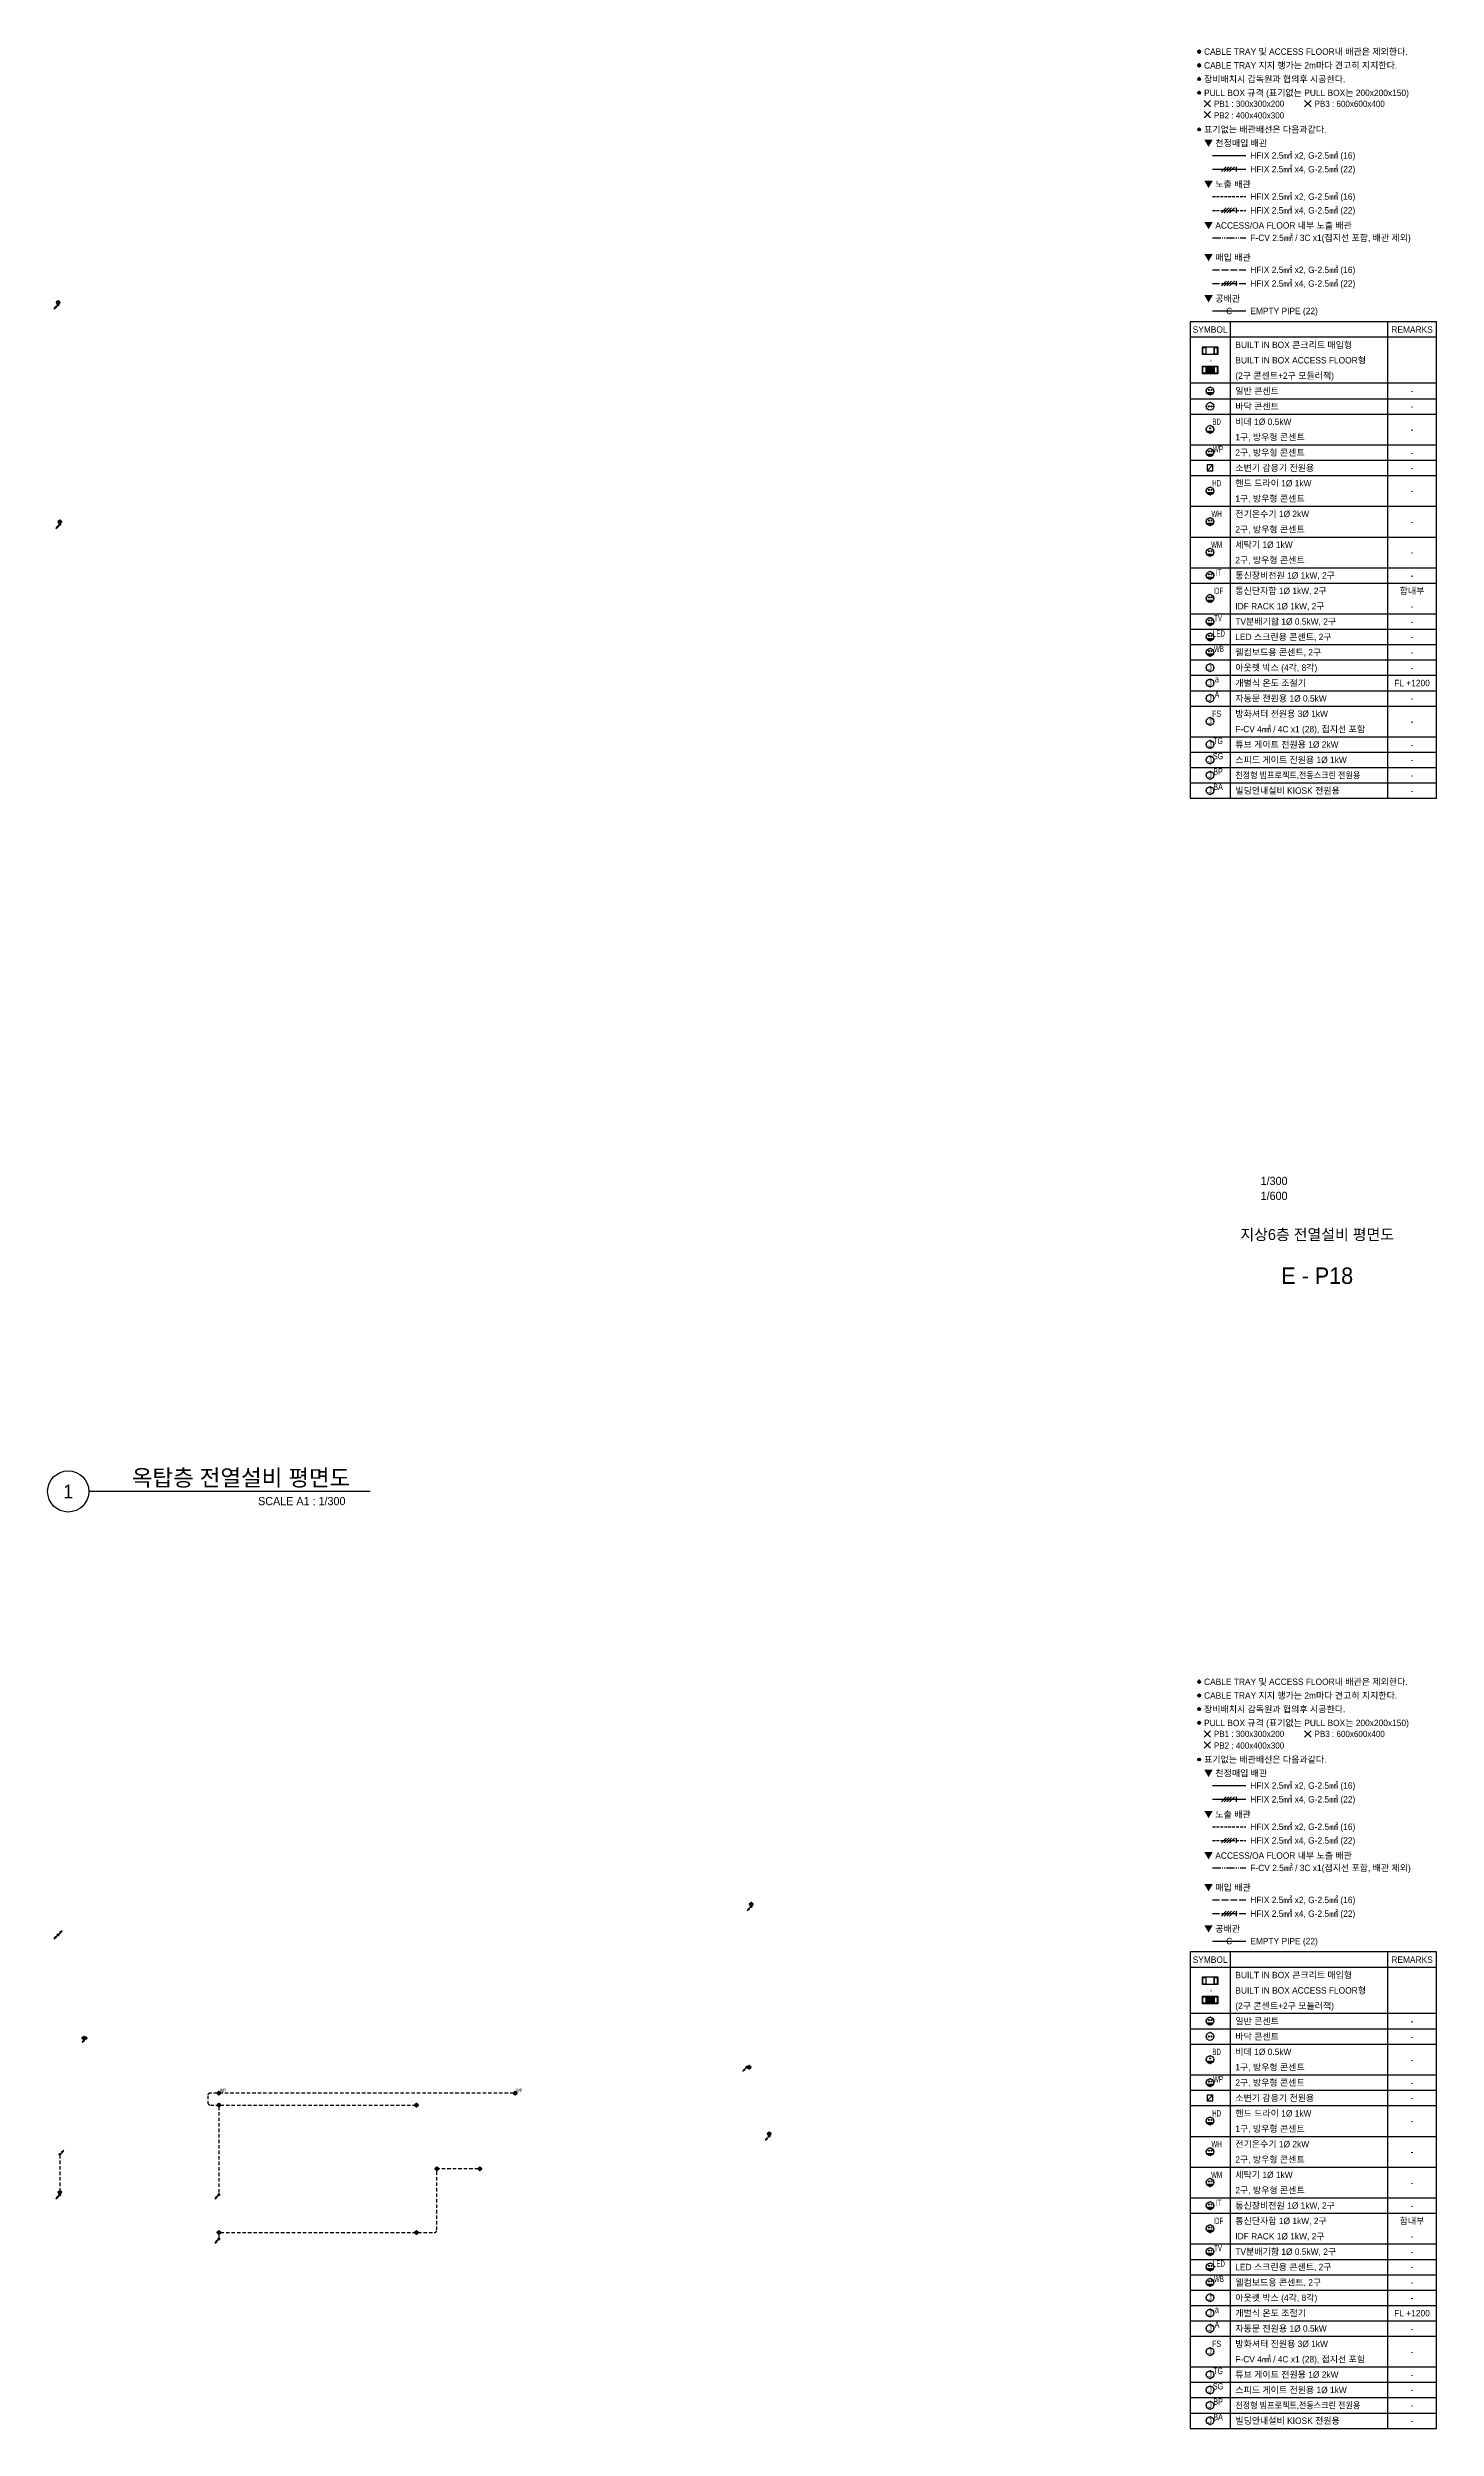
# Model space of a CAD drawing. Header units: millimetres. Extents: x 35956 to 501590, y -530175 to 1059940.
# Drawn here: x 94422 to 246280, y 799680 to 1059940 of the extents above; entities that cross this region are included whole.
import ezdxf
from ezdxf.enums import TextEntityAlignment as Align

# ---------------------------------------------------------------- set-up
doc = ezdxf.new("R2010")
doc.units = ezdxf.units.MM
doc.header["$LTSCALE"] = 150
doc.set_wipeout_variables(frame=1)
for name, pattern in [('D1', [3, 1, -1, 1]), ('D2', [6.5, 2.5, -1.5, 2.5]), ('E6', [10, 6, -1, 0.5, -1, 0.5, -1]), ('LH2', [2.85, 2, -0.85]), ('LH4', [6.45, 5, -1.45])]:
    doc.linetypes.add(name, pattern=pattern)
for name, color, linetype in [('------06 Receptacle', 6, 'Continuous'), ('------Number of Strands (가닥수)', 1, 'Continuous'), ('-----20 General Symbol', 3, 'Continuous'), ('-----21 Embeded Wire in Ceiling or Wall', 4, 'Continuous'), ('-----22 Concealed Wire in Floor', 4, 'E6'), ('-----22 Embeded in Floor', 4, 'D2'), ('-----23 Concealed or Exposed Wire', 4, 'D1'), ('-----29 Cable Schedule', 1, 'Continuous'), ('-----30 Text', 2, 'Continuous'), ('-----41 Drawing Title', 2, 'Continuous'), ('-----42 Drawing Number', 2, 'Continuous'), ('-----43 Drawing Scale', 3, 'Continuous'), ('4', 4, 'Continuous')]:
    doc.layers.add(name, color=color, linetype=linetype)
doc.styles.add('ELEC', font='')
doc.styles.get('ELEC').set_extended_font_data('Dotum')

# ---------------------------------------------------------------- blocks, each defined once
blk = doc.blocks.new('B02')
h = blk.add_hatch(color=256)
h.paths.add_polyline_path([(-136, 86, 0.632456), (136, 86)])
h.paths.add_polyline_path([(-75, 193, 1), (-32, 193, 1)])
h.paths.add_polyline_path([(32, 193, 1), (75, 193, 1)])
blk.add_line((-136, 86), (136, 86))
at = {"linetype": 'Continuous'}
blk.add_circle((0, 150), 150, dxfattribs=at)
for centre in [(-54, 193), (54, 193)]:
    blk.add_circle(centre, 21.4)
for p in [(-150, 150), (0, 300), (0, 0), (150, 150)]:
    blk.add_point(p)
blk = doc.blocks.new('O01')
blk.add_hatch(color=256).paths.add_polyline_path([(-149, -218), (-218, -149), (-368, -368)])
blk.add_line((-46, -46), (-184, -184))
blk.add_lwpolyline([(-368, -368), (-149, -218), (-218, -149), (-368, -368)])
blk.add_circle((0, 0), 65)
for p in [(-65, 0), (-65, 0), (0, 65), (0, 65), (65, 0), (65, 0), (0, -65), (0, -65)]:
    blk.add_point(p)
blk = doc.blocks.new('O04')
blk.add_circle((0, 0), 150)
for p in [(-150, 0), (0, 150), (150, 0), (0, -150)]:
    blk.add_point(p)
at = {"style": 'ELEC'}
blk.add_text('J', height=214, dxfattribs=at).set_placement((0, 0), align=Align.MIDDLE)
blk = doc.blocks.new('B08')
at = {"linetype": 'Continuous'}
for points in [[(300, -150), (-300, -150), (-300, 150), (300, 150)], [(-150, 150), (150, 150), (150, -150), (-150, -150)]]:
    blk.add_lwpolyline(points, close=True, dxfattribs=at)
at = {"color": 1, "linetype": 'Continuous'}
for points in [[(-280, 130), (-170, 130), (-170, -130), (-280, -130)], [(170, 130), (280, 130), (280, -130), (170, -130)]]:
    blk.add_lwpolyline(points, close=True, dxfattribs=at)
blk = doc.blocks.new('B11')
h = blk.add_hatch(color=256)
h.dxf.hatch_style = 1
h.paths.add_polyline_path([(150, 150), (-150, 150), (-150, -150), (150, -150)])
at = {"linetype": 'Continuous'}
for points in [[(300, -150), (-300, -150), (-300, 150), (300, 150)], [(-150, 150), (150, 150), (150, -150), (-150, -150)]]:
    blk.add_lwpolyline(points, close=True, dxfattribs=at)
at = {"color": 1, "linetype": 'Continuous'}
for points in [[(-280, 130), (-170, 130), (-170, -130), (-280, -130)], [(170, 130), (280, 130), (280, -130), (170, -130)]]:
    blk.add_lwpolyline(points, close=True, dxfattribs=at)
blk = doc.blocks.new('B01')
h = blk.add_hatch(color=256)
h.paths.add_polyline_path([(21, 193, 1), (-21, 193, 1)])
h.paths.add_polyline_path([(-136, 86, 0.632456), (136, 86)])
blk.add_line((-136, 86), (136, 86))
at = {"linetype": 'Continuous'}
blk.add_circle((0, 150), 150, dxfattribs=at)
blk.add_circle((0, 193), 21.4)
for p in [(-150, 150), (0, 300), (0, 0), (150, 150)]:
    blk.add_point(p)
blk = doc.blocks.new('B17')
blk.add_line((112.5, 0), (-112.5, -225))
blk.add_lwpolyline([(112.5, 0), (-112.5, 0), (-112.5, -225), (112.5, -225)], close=True)
blk = doc.blocks.new('A$Ce357b17b')
at = {"layer": '-----30 Text'}
h = blk.add_hatch(color=256, dxfattribs=at)
edge = h.paths.add_edge_path()
edge.add_arc((-31961, -9700), 160, 0, 360)
h = blk.add_hatch(color=256, dxfattribs=at)
edge = h.paths.add_edge_path()
edge.add_arc((-31961, -11200), 160, 0, 360)
h = blk.add_hatch(color=256, dxfattribs=at)
edge = h.paths.add_edge_path()
edge.add_arc((-31961, -12700), 160, 0, 360)
at = {"layer": '------Number of Strands (가닥수)'}
for p, q in [((-29536, -22814), (-29008, -22286)), ((-29237, -22814), (-28709, -22286)), ((-28939, -22814), (-28411, -22286)), ((-28640, -22814), (-28112, -22286)), ((-27878, -22814), (-27878, -22286)), ((-29536, -27314), (-29008, -26786)), ((-29237, -27314), (-28709, -26786)), ((-28939, -27314), (-28411, -26786)), ((-28640, -27314), (-28112, -26786)), ((-27878, -27314), (-27878, -26786)), ((-29536, -35314), (-29008, -34786)), ((-29237, -35314), (-28709, -34786)), ((-28939, -35314), (-28411, -34786)), ((-28640, -35314), (-28112, -34786)), ((-27878, -35314), (-27878, -34786))]:
    blk.add_line(p, q, dxfattribs=at)
at = {"layer": '-----22 Concealed Wire in Floor'}
blk.add_line((-30484, -30050), (-26865, -30050), dxfattribs=at)
at = {"layer": '-----30 Text'}
for centre in [(-31961, -9700), (-31961, -11200), (-31961, -12700)]:
    blk.add_circle(centre, 160, dxfattribs=at)
for p in [(-32121, -9700), (-31961, -9540), (-31961, -9860), (-31801, -9700), (-32121, -11200), (-31961, -11040), (-31961, -11360), (-31961, -12540), (-31801, -11200)]:
    blk.add_point(p, dxfattribs=at)
at = {"layer": '4'}
for p, q in [((-30484, -21050), (-26865, -21050)), ((-30484, -22550), (-26865, -22550))]:
    blk.add_line(p, q, dxfattribs=at)
at = {"layer": '4', "linetype": 'LH2'}
for p, q in [((-30484, -25550), (-26865, -25550)), ((-30484, -27050), (-26865, -27050))]:
    blk.add_line(p, q, dxfattribs=at)
at = {"layer": '4', "linetype": 'LH4'}
for p, q in [((-30484, -33550), (-26865, -33550)), ((-30484, -35050), (-26865, -35050))]:
    blk.add_line(p, q, dxfattribs=at)
at = {"layer": '-----30 Text', "style": 'ELEC'}
for s, p in [('CABLE TRAY 및 ACCESS FLOOR내 배관은 제외한다.', (-31425, -9700)), ('장비배치시 감독원과 협의후 시공한다.', (-31425, -12700)), ('CABLE TRAY 지지 행가는 2m마다 견고히 지지한다.', (-31425, -11200)), ('▼ 천정매입 배관', (-31425, -19700)), ('HFIX 2.5㎟ x2, G-2.5㎟ (16)', (-26365, -21050)), ('HFIX 2.5㎟ x4, G-2.5㎟ (22)', (-26365, -22550)), ('▼ 노출 배관', (-31425, -24200)), ('HFIX 2.5㎟ x2, G-2.5㎟ (16)', (-26365, -25550)), ('▼ ACCESS/OA FLOOR 내부 노출 배관', (-31425, -28700)), ('HFIX 2.5㎟ x4, G-2.5㎟ (22)', (-26365, -27050)), ('F-CV 2.5㎟ / 3C x1(접지선 포함, 배관 제외) ', (-26365, -30050)), ('▼ 매입 배관', (-31425, -32200)), ('HFIX 2.5㎟ x2, G-2.5㎟ (16)', (-26365, -33550)), ('▼ 공배관', (-31425, -36700)), ('HFIX 2.5㎟ x4, G-2.5㎟ (22)', (-26365, -35050))]:
    blk.add_text(s, height=700, dxfattribs=at).set_placement(p, align=Align.MIDDLE_LEFT)
for points in [[(-20425, -15050), (-20425, -15750), (-19726, -15750), (-19726, -15050)], [(-31425, -16250), (-31425, -16950), (-30726, -16950), (-30726, -16250)]]:
    blk.add_wipeout(points).dxf.layer = '-----20 General Symbol'
at = {"color": 3}
blk.add_wipeout([(-6020, -91320), (-6020, -39240), (-32961, -39240), (-32961, -91320)], dxfattribs=at).dxf.layer = '-----29 Cable Schedule'
at = {"layer": '------06 Receptacle'}
h = blk.add_hatch(color=256, dxfattribs=at)
edge = h.paths.add_edge_path()
edge.add_arc((-30913, -48480), 60, 0, 360)
h = blk.add_hatch(color=256, dxfattribs=at)
edge = h.paths.add_edge_path()
edge.add_arc((-30613, -48480), 60, 0, 360)
at = {"layer": '-----30 Text'}
h = blk.add_hatch(color=256, dxfattribs=at)
edge = h.paths.add_edge_path()
edge.add_arc((-31961, -18200), 160, 0, 360)
at = {"layer": '------06 Receptacle'}
for centre, radius in [((-30763, -48480), 420), ((-30913, -48480), 60), ((-30613, -48480), 60)]:
    blk.add_circle(centre, radius, dxfattribs=at)
for p in [(-31183, -48480), (-30343, -48480)]:
    blk.add_point(p, dxfattribs=at)
at = {"layer": '-----20 General Symbol'}
for p, q in [((-19726, -15750), (-20425, -15050)), ((-19726, -15050), (-20425, -15750))]:
    blk.add_line(p, q, dxfattribs=at)
at = {"layer": '-----21 Embeded Wire in Ceiling or Wall'}
blk.add_line((-30484, -38050), (-26865, -38050), dxfattribs=at)
at = {"layer": '-----29 Cable Schedule', "color": 3}
blk.add_line((-6020, -40920), (-32961, -40920), dxfattribs=at)
at = {"layer": '-----29 Cable Schedule'}
for p, q in [((-28565, -39240), (-28565, -40920)), ((-28565, -40920), (-28565, -91320)), ((-11349, -39240), (-11349, -40920)), ((-11349, -40920), (-11349, -91320)), ((-6020, -45960), (-32961, -45960)), ((-32961, -47640), (-6020, -47640)), ((-32961, -49320), (-6020, -49320)), ((-32961, -52680), (-6020, -52680)), ((-32961, -54360), (-6020, -54360)), ((-32961, -56040), (-6020, -56040)), ((-32961, -59400), (-6020, -59400)), ((-32961, -62760), (-6020, -62760)), ((-32961, -66120), (-6020, -66120)), ((-32961, -67800), (-6020, -67800)), ((-32961, -71160), (-6020, -71160)), ((-32961, -72840), (-6020, -72840)), ((-32961, -74520), (-6020, -74520)), ((-32961, -76200), (-6020, -76200)), ((-32961, -77880), (-6020, -77880)), ((-32961, -79560), (-6020, -79560)), ((-32961, -81240), (-6020, -81240)), ((-32961, -84600), (-6020, -84600)), ((-32961, -86280), (-6020, -86280)), ((-32961, -87960), (-6020, -87960)), ((-32961, -89640), (-6020, -89640)), ((-32961, -91320), (-6020, -91320))]:
    blk.add_line(p, q, dxfattribs=at)
at = {"layer": '-----29 Cable Schedule', "color": 3}
blk.add_lwpolyline([(-6020, -91320), (-6020, -39240), (-32961, -39240), (-32961, -91320)], close=True, dxfattribs=at)
at = {"layer": '-----30 Text'}
blk.add_circle((-31961, -18200), 160, dxfattribs=at)
blk.add_point((-30763, -48060))
at = {"layer": '------06 Receptacle', "xscale": 2.8, "yscale": 2.8, "zscale": 2.8}
for name, p in [('B08', (-30763, -42390)), ('B11', (-30763, -44490)), ('B01', (-30763, -51420)), ('B17', (-30763, -54885)), ('B02', (-30763, -69900))]:
    blk.add_blockref(name, p, dxfattribs=at)
at = {"layer": '------06 Receptacle', "color": 0, "xscale": 2.8, "yscale": 2.8, "zscale": 2.8}
for p in [(-30763, -47220), (-30763, -53940), (-30763, -58140), (-30763, -61500), (-30763, -64860), (-30763, -67380), (-30763, -72420), (-30763, -74100), (-30763, -75780)]:
    blk.add_blockref('B02', p, dxfattribs=at)
at = {"layer": '-----20 General Symbol', "xscale": 2.8, "yscale": 2.8, "zscale": 2.8}
for p in [(-30763, -77040), (-30763, -78720), (-30763, -80400), (-30763, -82920), (-30763, -85440), (-30763, -87120), (-30763, -88800), (-30763, -90480)]:
    blk.add_blockref('O04', p, dxfattribs=at)
at = {"layer": '------06 Receptacle', "style": 'ELEC', "width": 0.6}
for s, p in [('BD', (-30053, -50158)), ('WP', (-29891, -53142)), ('HD', (-30053, -56878)), ('WH', (-30053, -60238)), ('WM', (-30053, -63598)), ('IT', (-29828, -66655)), ('IDF', (-29874, -68638)), ('TV', (-29891, -71622)), ('LED', (-29800, -73302)), ('WB', (-29800, -74982))]:
    blk.add_text(s, height=700, dxfattribs=at).set_placement(p, align=Align.MIDDLE)
at = {"layer": '-----20 General Symbol', "style": 'ELEC', "width": 0.7}
for s, p in [('A', (-30011, -79989)), ('FS', (-30053, -82078)), ('TG', (-29895, -85036)), ('SG', (-29895, -86716)), ('BP', (-29895, -88396)), ('BA', (-29895, -90076))]:
    blk.add_text(s, height=700, dxfattribs=at).set_placement(p, align=Align.MIDDLE)
blk.add_text('a', height=700, dxfattribs=at).set_placement((-30238, -78308), align=Align.MIDDLE_LEFT)
at = {"layer": '-----23 Concealed or Exposed Wire', "style": 'ELEC'}
blk.add_text('C', height=700, dxfattribs=at).set_placement((-28675, -38050), align=Align.MIDDLE_CENTER)
at = {"layer": '-----29 Cable Schedule', "color": 2, "style": 'ELEC'}
for s, p in [('SYMBOL', (-30763, -40080)), ('REMARKS', (-8684, -40080))]:
    blk.add_text(s, height=700, dxfattribs=at).set_placement(p, align=Align.MIDDLE)
at = {"layer": '-----30 Text', "style": 'ELEC'}
for s, height, p in [('PB3 : 600x600x400', 672.93, (-19344, -15400)), ('표기없는 배관배선은 다음과같다.', 700, (-31425, -18200)), ('EMPTY PIPE (22)', 700, (-26365, -38050)), ('BUILT IN BOX 콘크리트 매입형', 700, (-28005, -41760)), (',', 700, (-30805, -43128)), ('BUILT IN BOX ACCESS FLOOR형', 700, (-28005, -43440)), ('(2구 콘센트+2구 모듈러잭)', 700, (-28005, -45120)), ('일반 콘센트', 700, (-28005, -46800)), ('바닥 콘센트', 700, (-28005, -48480)), ('1구, 방우형 콘센트', 700, (-28005, -51840)), ('비데 1%%216 0.5kW', 700, (-28005, -50160)), ('2구, 방우형 콘센트', 700, (-28005, -53520)), ('핸드 드라이 1Ø 1kW', 700, (-28005, -56880)), ('소변기 감응기 전원용', 700, (-28005, -55200)), ('전기온수기 1%%216 2kW', 700, (-28005, -60240)), ('1구, 방우형 콘센트', 700, (-28005, -58560)), ('2구, 방우형 콘센트', 700, (-28005, -61920)), ('세탁기 1Ø 1kW', 700, (-28005, -63600)), ('2구, 방우형 콘센트', 700, (-28005, -65280)), ('통신장비전원 1%%216 1kW, 2구', 700, (-28005, -66960)), ('통신단자함 1%%216 1kW, 2구', 700, (-28005, -68640)), ('IDF RACK 1%%216 1kW, 2구', 700, (-28005, -70320)), ('TV분배기함 1%%216 0.5kW, 2구', 700, (-28005, -72000)), ('웰컴보드용 콘센트, 2구', 700, (-28005, -75360)), ('LED 스크린용 콘센트, 2구', 700, (-28005, -73680)), ('아웃렛 박스 (4각, 8각)', 700, (-28005, -77040)), ('자동문 전원용 1%%216 0.5kW', 700, (-28005, -80400)), ('개별식 온도 조절기', 700, (-28005, -78720)), ('F-CV 4㎟ / 4C x1 (28), 접지선 포함', 700, (-28005, -83760)), ('방화셔터 전원용 3%%216 1kW', 700, (-28005, -82080)), ('튜브 게이트 전원용 1Ø 2kW', 700, (-28005, -85440)), ('스피드 게이트 전원용 1Ø 1kW', 700, (-28005, -87120)), ('빌딩안내설비 KIOSK 전원용', 700, (-28005, -90480))]:
    blk.add_text(s, height=height, dxfattribs=at).set_placement(p, align=Align.MIDDLE_LEFT)
for s, p in [('-', (-8684, -46800)), ('-', (-8684, -48480)), ('-', (-8684, -51000)), ('-', (-8684, -53520)), ('-', (-8684, -55200)), ('-', (-8684, -57720)), ('-', (-8684, -61080)), ('-', (-8684, -64440)), ('-', (-8684, -66960)), ('함내부', (-8684, -68640)), ('-', (-8684, -70320)), ('-', (-8684, -72000)), ('-', (-8684, -73680)), ('-', (-8684, -75360)), ('-', (-8684, -77040)), ('FL +1200', (-8684, -78720)), ('-', (-8684, -80400)), ('-', (-8684, -82920)), ('-', (-8684, -85440)), ('-', (-8684, -87120)), ('-', (-8684, -88800)), ('-', (-8684, -90480))]:
    blk.add_text(s, height=700, dxfattribs=at).set_placement(p, align=Align.MIDDLE_CENTER)
at = {"layer": '-----30 Text', "style": 'ELEC', "width": 0.9}
blk.add_text('천정형 빔프로젝트,전동스크린 전원용', height=700, dxfattribs=at).set_placement((-28005, -88800), align=Align.MIDDLE_LEFT)
blk.add_wipeout([(-31425, -15050), (-31425, -15750), (-30726, -15750), (-30726, -15050)]).dxf.layer = '-----20 General Symbol'
at = {"layer": '-----30 Text'}
h = blk.add_hatch(color=256, dxfattribs=at)
edge = h.paths.add_edge_path()
edge.add_arc((-31961, -14200), 160, 0, 360)
at = {"layer": '-----20 General Symbol'}
for p, q in [((-30726, -15750), (-31425, -15050)), ((-30726, -15050), (-31425, -15750)), ((-30726, -16950), (-31425, -16250)), ((-30726, -16250), (-31425, -16950))]:
    blk.add_line(p, q, dxfattribs=at)
at = {"layer": '-----30 Text'}
blk.add_circle((-31961, -14200), 160, dxfattribs=at)
blk.add_point((-31961, -14040), dxfattribs=at)
at = {"layer": '-----30 Text', "style": 'ELEC'}
for s, height, p in [('PULL BOX 규격 (표기없는 PULL BOX는 200x200x150)', 700, (-31425, -14200)), ('PB1 : 300x300x200', 672.93, (-30344, -15400)), ('PB2 : 400x400x300', 672.93, (-30344, -16671))]:
    blk.add_text(s, height=height, dxfattribs=at).set_placement(p, align=Align.MIDDLE_LEFT)

msp = doc.modelspace()

# ---------------------------------------------------------------- linework, layer by layer
at = {"layer": '-----22 Embeded in Floor'}
msp.add_line((141504, 828055), (137164, 828055), dxfattribs=at)
for points in [[(170954, 839155), (170954, 839155)], [(145374, 836335), (113334, 836335)], [(113154, 834845), (113154, 825305)], [(95754, 829549), (95754, 825665)], [(113154, 820905), (113154, 820465)]]:
    msp.add_lwpolyline(points, dxfattribs=at)
for points in [[(112974, 836335), (112229, 836335, 0.4142136), (111929, 836035), (111929, 835325, 0.4142136), (112229, 835025), (112974, 835025)], [(134934, 821085), (136684, 821085, 0.4142136), (136984, 821385), (136984, 827875)]]:
    msp.add_lwpolyline(points, format="xyb", dxfattribs=at)
at = {"layer": '-----22 Embeded in Floor', "elevation": 0}
for points in [[(113334, 835025), (134574, 835025)], [(113334, 821085), (134574, 821085)]]:
    msp.add_lwpolyline(points, dxfattribs=at)
at = {"layer": '-----41 Drawing Title', "color": 7}
msp.add_line((129678, 902100), (98922, 902100), dxfattribs=at)
msp.add_circle((96672, 902100), 2250, dxfattribs=at)

# ---------------------------------------------------------------- block references
at = {"layer": '------06 Receptacle', "xscale": 1.2, "yscale": 1.2, "zscale": 1.2}
for p, rotation in [((95562, 1031905), 9.44570097154037e-07), ((95754, 1007905), 9.44570097154037e-07), ((171354, 856805), 359.646272586137), ((98554, 842355), 89.64627258613703), ((170954, 839155), 269.646272586137), ((113154, 836155), 9.44570097154037e-07), ((145554, 836155), 9.44570097154037e-07), ((113154, 835205), 180.00000094457), ((134754, 835205), 180.00000094457), ((173322, 831705), 359.646272586137), ((136804, 828055), 270.0000009445701), ((141504, 828055), 270.0000009445701), ((95754, 825305), 9.44570097154037e-07), ((113154, 820905), 9.44570097154037e-07), ((134754, 820905), 9.44570097154037e-07)]:
    msp.add_blockref('B02', p, dxfattribs=dict(at, rotation=rotation))
at = {"layer": '-----20 General Symbol', "xscale": 1.2, "yscale": 1.2, "zscale": 1.2}
for p in [(95562, 1031827), (95754, 1007827), (171354, 856727), (95562, 853627), (98632, 842355), (170876, 839155), (173322, 831627), (95754, 825227), (113154, 825227), (113154, 820387)]:
    msp.add_blockref('O01', p, dxfattribs=at)
at = {"layer": '-----20 General Symbol', "xscale": 1.2, "yscale": 1.2, "zscale": 1.2, "rotation": 180}
for p in [(95562, 853627), (95754, 829627)]:
    msp.add_blockref('O01', p, dxfattribs=at)
at = {"layer": '-----29 Cable Schedule'}
for p in [(252300, 1069200), (252300, 891000)]:
    msp.add_blockref('A$Ce357b17b', p, dxfattribs=at)

# ---------------------------------------------------------------- texts
at = {"layer": '------06 Receptacle', "style": 'ELEC', "width": 0.7}
for p in [(113591, 836617, 0), (145991, 836617, 0)]:
    msp.add_text('WP', height=375, dxfattribs=at).set_placement(p, align=Align.MIDDLE)
at = {"layer": '-----41 Drawing Title', "style": 'ELEC'}
msp.add_text('지상6층 전열설비 평면도', height=1200, dxfattribs=at).set_placement((233250, 930190), align=Align.MIDDLE_CENTER)
at = {"layer": '-----41 Drawing Title', "color": 2, "style": 'ELEC'}
msp.add_text('옥탑층 전열설비 평면도', height=1800, dxfattribs=at).set_placement((127519, 903600), align=Align.MIDDLE_RIGHT)
at = {"layer": '-----41 Drawing Title', "color": 7, "style": 'ELEC'}
msp.add_text('1', height=1500, dxfattribs=at).set_placement((96672, 902100), align=Align.MIDDLE)
at = {"layer": '-----41 Drawing Title', "style": 'ELEC'}
msp.add_text('SCALE A1 : 1/300', height=900, dxfattribs=at).set_placement((126994, 900600), align=Align.RIGHT)
at = {"layer": '-----42 Drawing Number', "style": 'ELEC'}
msp.add_text('E - P18', height=1800, dxfattribs=at).set_placement((233250, 925690), align=Align.MIDDLE_CENTER)
at = {"layer": '-----43 Drawing Scale', "style": 'ELEC'}
for s, p in [('1/300', (227060, 935600)), ('1/600', (227060, 933970))]:
    msp.add_text(s, height=900, dxfattribs=at).set_placement(p)

doc.saveas('drawing.dxf')
